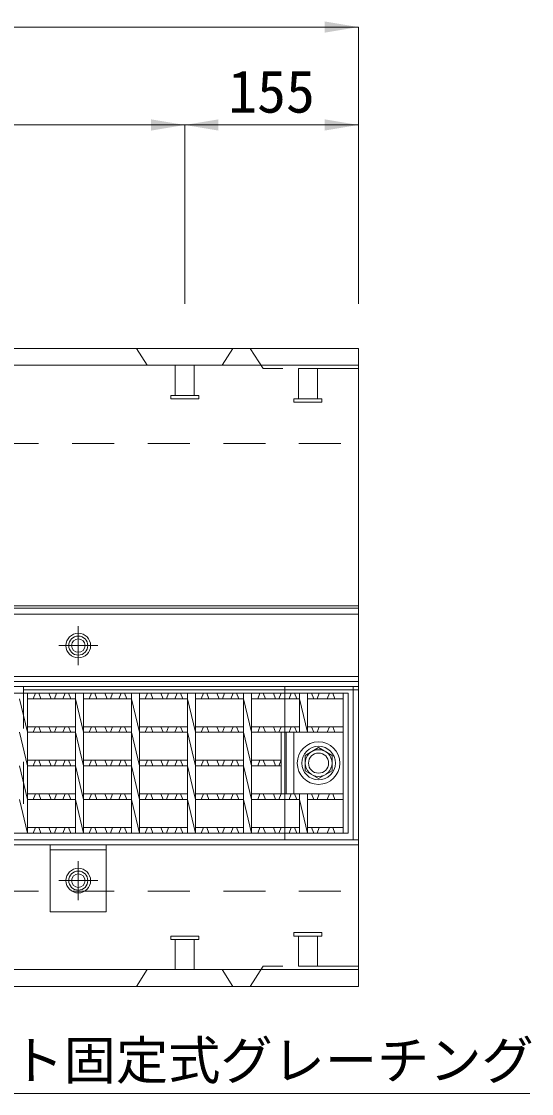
# Model space of a CAD drawing. Units: millimetres, scale not verified. Extents: x 58559 to 106559, y -58351 to -47326.
# Drawn here: x 97763 to 98219, y -51971 to -51013 of the extents above; entities that cross this region are included whole.
import ezdxf
from ezdxf.enums import TextEntityAlignment as Align

# ---------------------------------------------------------------- set-up
doc = ezdxf.new("R2010")
doc.units = ezdxf.units.MM
doc.header["$LTSCALE"] = 50
doc.linetypes.add('CHAIN', pattern=[18.5, 12, -1.5, 3.5, -1.5])
doc.linetypes.add('USER2', pattern=[1.35, 0.75, -0.6])
for name, color, linetype, lineweight in [('インサート', 92, 'USER2', 9), ('エンボス', 4, 'Continuous', 5), ('グレーチング', 7, 'Continuous', 9), ('受枠', 3, 'Continuous', 9), ('寸法線', 7, 'Continuous', 13), ('引出線', 4, 'Continuous', 13), ('本体', 2, 'Continuous', 13)]:
    doc.layers.add(name, color=color, linetype=linetype, lineweight=lineweight)
doc.styles.add('ＭＳ ゴシック', font='')
doc.styles.get('ＭＳ ゴシック').set_extended_font_data('MS Gothic')

# ---------------------------------------------------------------- blocks, each defined once
blk = doc.blocks.new('filled_arrow')
at = {"color": 0, "linetype": 'Continuous', "lineweight": -2}
blk.add_solid([(7.5, 1.25), (0, 0), (7.5, -1.25)], dxfattribs=at)

msp = doc.modelspace()

# ---------------------------------------------------------------- linework, layer by layer
at = {"layer": 'インサート'}
for p, q in [((97900.6, -51319.9), (97900.6, -51346.9)), ((97917.6, -51319.9), (97900.6, -51319.9)), ((97917.6, -51319.9), (97917.6, -51346.9)), ((98010.6, -51322.9), (98010.6, -51349.9)), ((98027.6, -51322.9), (98010.6, -51322.9)), ((98027.6, -51322.9), (98027.6, -51349.9)), ((97921.6, -51346.9), (97896.6, -51346.9)), ((97896.6, -51346.9), (97896.6, -51349.9)), ((97896.6, -51349.9), (97921.6, -51349.9)), ((97921.6, -51349.9), (97921.6, -51346.9)), ((98031.6, -51349.9), (98006.6, -51349.9)), ((98006.6, -51349.9), (98006.6, -51352.9)), ((98006.6, -51352.9), (98031.6, -51352.9)), ((98031.6, -51352.9), (98031.6, -51349.9)), ((97896.6, -51832.9), (97896.6, -51829.9)), ((97896.6, -51829.9), (97921.6, -51829.9)), ((97921.6, -51832.9), (97896.6, -51832.9)), ((97900.6, -51859.9), (97900.6, -51832.9)), ((97917.6, -51859.9), (97917.6, -51832.9)), ((97921.6, -51829.9), (97921.6, -51832.9)), ((98006.6, -51829.9), (98006.6, -51826.9)), ((98006.6, -51826.9), (98031.6, -51826.9)), ((98031.6, -51829.9), (98006.6, -51829.9)), ((98010.6, -51856.9), (98010.6, -51829.9)), ((98027.6, -51856.9), (98027.6, -51829.9)), ((98031.6, -51826.9), (98031.6, -51829.9)), ((97917.6, -51859.9), (97900.6, -51859.9)), ((98027.6, -51856.9), (98010.6, -51856.9))]:
    msp.add_line(p, q, dxfattribs=at)
at = {"layer": 'インサート', "linetype": 'CHAIN'}
for p, q in [((97814.1, -51587.9), (97814.1, -51552.9)), ((97831.6, -51570.4), (97796.6, -51570.4)), ((97814.1, -51797.9), (97814.1, -51762.9)), ((97831.6, -51780.4), (97796.6, -51780.4))]:
    msp.add_line(p, q, dxfattribs=at)
at = {"layer": 'インサート', "linetype": 'Continuous', "lineweight": 13}
msp.add_lwpolyline([(98028.6, -51661.55), (98016.61, -51668.47), (98016.61, -51682.32), (98028.6, -51689.25), (98040.59, -51682.32), (98040.59, -51668.47)], close=True, dxfattribs=at)
at = {"layer": 'インサート', "linetype": 'Continuous', "lineweight": 5}
for centre, radius in [((97814.1, -51570.4), 8.5), ((97814.1, -51570.4), 6), ((98028.6, -51675.4), 11.99), ((97814.1, -51780.4), 8.5), ((97814.1, -51780.4), 6)]:
    msp.add_circle(centre, radius, dxfattribs=at)
at = {"layer": 'インサート', "linetype": 'Continuous'}
for radius in [19, 9]:
    msp.add_circle((98028.6, -51675.4), radius, dxfattribs=at)
at = {"layer": 'エンボス'}
for p, q in [((97773.76, -51617.9), (97775.76, -51612.9)), ((97778.76, -51612.9), (97780.76, -51617.9)), ((97789.76, -51617.9), (97787.76, -51612.9)), ((97794.76, -51612.9), (97792.76, -51617.9)), ((97800.4, -51617.9), (97802.4, -51612.9)), ((97805.4, -51612.9), (97807.4, -51617.9)), ((97823.76, -51617.9), (97825.76, -51612.9)), ((97828.76, -51612.9), (97830.76, -51617.9)), ((97839.76, -51617.9), (97837.76, -51612.9)), ((97844.76, -51612.9), (97842.76, -51617.9)), ((97850.4, -51617.9), (97852.4, -51612.9)), ((97855.4, -51612.9), (97857.4, -51617.9)), ((97873.76, -51617.9), (97875.76, -51612.9)), ((97878.76, -51612.9), (97880.76, -51617.9)), ((97889.76, -51617.9), (97887.76, -51612.9)), ((97894.76, -51612.9), (97892.76, -51617.9)), ((97900.4, -51617.9), (97902.4, -51612.9)), ((97905.4, -51612.9), (97907.4, -51617.9)), ((97923.76, -51617.9), (97925.76, -51612.9)), ((97928.76, -51612.9), (97930.76, -51617.9)), ((97939.76, -51617.9), (97937.76, -51612.9)), ((97944.76, -51612.9), (97942.76, -51617.9)), ((97950.4, -51617.9), (97952.4, -51612.9)), ((97955.4, -51612.9), (97957.4, -51617.9)), ((97974.23, -51617.9), (97976.23, -51612.9)), ((97979.23, -51612.9), (97981.23, -51617.9)), ((97990.23, -51617.9), (97988.23, -51612.9)), ((97995.23, -51612.9), (97993.23, -51617.9)), ((98002.23, -51617.9), (98004.23, -51612.9)), ((98007.23, -51612.9), (98009.23, -51617.9)), ((98024.23, -51617.9), (98022.23, -51612.9)), ((98029.23, -51612.9), (98027.23, -51617.9)), ((98036.23, -51617.9), (98038.23, -51612.9)), ((98041.23, -51612.9), (98043.23, -51617.9)), ((97773.76, -51647.9), (97775.76, -51642.9)), ((97778.76, -51642.9), (97780.76, -51647.9)), ((97789.76, -51647.9), (97787.76, -51642.9)), ((97794.76, -51642.9), (97792.76, -51647.9)), ((97800.4, -51647.9), (97802.4, -51642.9)), ((97805.4, -51642.9), (97807.4, -51647.9)), ((97823.76, -51647.9), (97825.76, -51642.9)), ((97828.76, -51642.9), (97830.76, -51647.9)), ((97839.76, -51647.9), (97837.76, -51642.9)), ((97844.76, -51642.9), (97842.76, -51647.9)), ((97850.4, -51647.9), (97852.4, -51642.9)), ((97855.4, -51642.9), (97857.4, -51647.9)), ((97873.76, -51647.9), (97875.76, -51642.9)), ((97878.76, -51642.9), (97880.76, -51647.9)), ((97889.76, -51647.9), (97887.76, -51642.9)), ((97894.76, -51642.9), (97892.76, -51647.9)), ((97900.4, -51647.9), (97902.4, -51642.9)), ((97905.4, -51642.9), (97907.4, -51647.9)), ((97923.76, -51647.9), (97925.76, -51642.9)), ((97928.76, -51642.9), (97930.76, -51647.9)), ((97939.76, -51647.9), (97937.76, -51642.9)), ((97944.76, -51642.9), (97942.76, -51647.9)), ((97950.4, -51647.9), (97952.4, -51642.9)), ((97955.4, -51642.9), (97957.4, -51647.9)), ((97974.23, -51647.9), (97976.23, -51642.9)), ((97979.23, -51642.9), (97981.23, -51647.9)), ((97990.23, -51647.9), (97988.23, -51642.9)), ((97995.23, -51642.9), (97993.23, -51647.9)), ((98002.23, -51647.9), (98004.23, -51642.9)), ((98007.23, -51642.9), (98009.23, -51647.9)), ((98024.23, -51647.9), (98022.23, -51642.9)), ((98029.23, -51642.9), (98027.23, -51647.9)), ((98036.23, -51647.9), (98038.23, -51642.9)), ((98041.23, -51642.9), (98043.23, -51647.9)), ((97773.76, -51677.9), (97775.76, -51672.9)), ((97778.76, -51672.9), (97780.76, -51677.9)), ((97789.76, -51677.9), (97787.76, -51672.9)), ((97794.76, -51672.9), (97792.76, -51677.9)), ((97800.4, -51677.9), (97802.4, -51672.9)), ((97805.4, -51672.9), (97807.4, -51677.9)), ((97823.76, -51677.9), (97825.76, -51672.9)), ((97828.76, -51672.9), (97830.76, -51677.9)), ((97839.76, -51677.9), (97837.76, -51672.9)), ((97844.76, -51672.9), (97842.76, -51677.9)), ((97850.4, -51677.9), (97852.4, -51672.9)), ((97855.4, -51672.9), (97857.4, -51677.9)), ((97873.76, -51677.9), (97875.76, -51672.9)), ((97878.76, -51672.9), (97880.76, -51677.9)), ((97889.76, -51677.9), (97887.76, -51672.9)), ((97894.76, -51672.9), (97892.76, -51677.9)), ((97900.4, -51677.9), (97902.4, -51672.9)), ((97905.4, -51672.9), (97907.4, -51677.9)), ((97923.76, -51677.9), (97925.76, -51672.9)), ((97928.76, -51672.9), (97930.76, -51677.9)), ((97939.76, -51677.9), (97937.76, -51672.9)), ((97944.76, -51672.9), (97942.76, -51677.9)), ((97950.4, -51677.9), (97952.4, -51672.9)), ((97955.4, -51672.9), (97957.4, -51677.9)), ((97974.23, -51677.9), (97976.23, -51672.9)), ((97979.23, -51672.9), (97981.23, -51677.9)), ((97990.23, -51677.9), (97988.23, -51672.9)), ((97995.23, -51672.9), (97993.23, -51677.9)), ((97773.76, -51707.9), (97775.76, -51702.9)), ((97778.76, -51702.9), (97780.76, -51707.9)), ((97789.76, -51707.9), (97787.76, -51702.9)), ((97794.76, -51702.9), (97792.76, -51707.9)), ((97800.4, -51707.9), (97802.4, -51702.9)), ((97805.4, -51702.9), (97807.4, -51707.9)), ((97823.76, -51707.9), (97825.76, -51702.9)), ((97828.76, -51702.9), (97830.76, -51707.9)), ((97839.76, -51707.9), (97837.76, -51702.9)), ((97844.76, -51702.9), (97842.76, -51707.9)), ((97850.4, -51707.9), (97852.4, -51702.9)), ((97855.4, -51702.9), (97857.4, -51707.9)), ((97873.76, -51707.9), (97875.76, -51702.9)), ((97878.76, -51702.9), (97880.76, -51707.9)), ((97889.76, -51707.9), (97887.76, -51702.9)), ((97894.76, -51702.9), (97892.76, -51707.9)), ((97900.4, -51707.9), (97902.4, -51702.9)), ((97905.4, -51702.9), (97907.4, -51707.9)), ((97923.76, -51707.9), (97925.76, -51702.9)), ((97928.76, -51702.9), (97930.76, -51707.9)), ((97939.76, -51707.9), (97937.76, -51702.9)), ((97944.76, -51702.9), (97942.76, -51707.9)), ((97950.4, -51707.9), (97952.4, -51702.9)), ((97955.4, -51702.9), (97957.4, -51707.9)), ((97974.23, -51707.9), (97976.23, -51702.9)), ((97979.23, -51702.9), (97981.23, -51707.9)), ((97990.23, -51707.9), (97988.23, -51702.9)), ((97995.23, -51702.9), (97993.23, -51707.9)), ((98002.23, -51707.9), (98004.23, -51702.9)), ((98007.23, -51702.9), (98009.23, -51707.9)), ((98024.23, -51707.9), (98022.23, -51702.9)), ((98029.23, -51702.9), (98027.23, -51707.9)), ((98036.23, -51707.9), (98038.23, -51702.9)), ((98041.23, -51702.9), (98043.23, -51707.9)), ((97773.76, -51737.9), (97775.76, -51732.9)), ((97778.76, -51732.9), (97780.76, -51737.9)), ((97789.76, -51737.9), (97787.76, -51732.9)), ((97794.76, -51732.9), (97792.76, -51737.9)), ((97800.4, -51737.9), (97802.4, -51732.9)), ((97805.4, -51732.9), (97807.4, -51737.9)), ((97823.76, -51737.9), (97825.76, -51732.9)), ((97828.76, -51732.9), (97830.76, -51737.9)), ((97839.76, -51737.9), (97837.76, -51732.9)), ((97844.76, -51732.9), (97842.76, -51737.9)), ((97850.4, -51737.9), (97852.4, -51732.9)), ((97855.4, -51732.9), (97857.4, -51737.9)), ((97873.76, -51737.9), (97875.76, -51732.9)), ((97878.76, -51732.9), (97880.76, -51737.9)), ((97889.76, -51737.9), (97887.76, -51732.9)), ((97894.76, -51732.9), (97892.76, -51737.9)), ((97900.4, -51737.9), (97902.4, -51732.9)), ((97905.4, -51732.9), (97907.4, -51737.9)), ((97923.76, -51737.9), (97925.76, -51732.9)), ((97928.76, -51732.9), (97930.76, -51737.9)), ((97939.76, -51737.9), (97937.76, -51732.9)), ((97944.76, -51732.9), (97942.76, -51737.9)), ((97950.4, -51737.9), (97952.4, -51732.9)), ((97955.4, -51732.9), (97957.4, -51737.9)), ((97974.23, -51737.9), (97976.23, -51732.9)), ((97979.23, -51732.9), (97981.23, -51737.9)), ((97990.23, -51737.9), (97988.23, -51732.9)), ((97995.23, -51732.9), (97993.23, -51737.9)), ((98002.23, -51737.9), (98004.23, -51732.9)), ((98007.23, -51732.9), (98009.23, -51737.9)), ((98024.23, -51737.9), (98022.23, -51732.9)), ((98029.23, -51732.9), (98027.23, -51737.9)), ((98036.23, -51737.9), (98038.23, -51732.9)), ((98041.23, -51732.9), (98043.23, -51737.9))]:
    msp.add_line(p, q, dxfattribs=at)
at = {"layer": 'グレーチング'}
for p, q in [((98055.1, -51612.9), (97075.1, -51612.9)), ((97768.6, -51612.9), (97768.6, -51737.9)), ((97811.6, -51612.9), (97811.6, -51737.9)), ((97818.6, -51612.9), (97818.6, -51737.9)), ((97861.6, -51612.9), (97861.6, -51737.9)), ((97868.6, -51612.9), (97868.6, -51737.9)), ((97911.6, -51612.9), (97911.6, -51737.9)), ((97918.6, -51612.9), (97918.6, -51737.9)), ((97961.6, -51612.9), (97961.6, -51737.9)), ((97968.6, -51612.9), (97968.6, -51737.9)), ((98011.6, -51612.9), (98011.6, -51647.9)), ((98018.6, -51612.9), (98018.6, -51647.9)), ((98050.6, -51612.9), (98050.6, -51737.9)), ((98055.1, -51612.9), (98055.1, -51737.9)), ((97761.6, -51617.9), (97768.6, -51647.9)), ((97811.6, -51617.9), (97768.6, -51617.9)), ((97811.6, -51617.9), (97818.6, -51647.9)), ((97861.6, -51617.9), (97818.6, -51617.9)), ((97861.6, -51617.9), (97868.6, -51647.9)), ((97911.6, -51617.9), (97868.6, -51617.9)), ((97911.6, -51617.9), (97918.6, -51647.9)), ((97961.6, -51617.9), (97918.6, -51617.9)), ((97961.6, -51617.9), (97968.6, -51647.9)), ((98011.6, -51617.9), (97968.6, -51617.9)), ((98011.6, -51617.9), (98018.6, -51647.9)), ((98050.6, -51617.9), (98018.6, -51617.9)), ((97761.6, -51647.9), (97768.6, -51677.9)), ((97811.6, -51642.9), (97768.6, -51642.9)), ((97811.6, -51647.9), (97768.6, -51647.9)), ((97811.6, -51647.9), (97818.6, -51677.9)), ((97861.6, -51642.9), (97818.6, -51642.9)), ((97861.6, -51647.9), (97818.6, -51647.9)), ((97861.6, -51647.9), (97868.6, -51677.9)), ((97911.6, -51642.9), (97868.6, -51642.9)), ((97911.6, -51647.9), (97868.6, -51647.9)), ((97911.6, -51647.9), (97918.6, -51677.9)), ((97961.6, -51642.9), (97918.6, -51642.9)), ((97961.6, -51647.9), (97918.6, -51647.9)), ((97961.6, -51647.9), (97968.6, -51677.9)), ((98011.6, -51642.9), (97968.6, -51642.9)), ((98050.6, -51647.9), (97968.6, -51647.9)), ((97995.1, -51647.9), (97995.1, -51702.9)), ((97999.6, -51647.9), (97999.6, -51702.9)), ((98006.6, -51647.9), (98006.6, -51702.9)), ((98050.6, -51642.9), (98018.6, -51642.9)), ((97761.6, -51677.9), (97768.6, -51707.9)), ((97811.6, -51672.9), (97768.6, -51672.9)), ((97811.6, -51677.9), (97768.6, -51677.9)), ((97811.6, -51677.9), (97818.6, -51707.9)), ((97861.6, -51672.9), (97818.6, -51672.9)), ((97861.6, -51677.9), (97818.6, -51677.9)), ((97861.6, -51677.9), (97868.6, -51707.9)), ((97911.6, -51672.9), (97868.6, -51672.9)), ((97911.6, -51677.9), (97868.6, -51677.9)), ((97911.6, -51677.9), (97918.6, -51707.9)), ((97961.6, -51672.9), (97918.6, -51672.9)), ((97961.6, -51677.9), (97918.6, -51677.9)), ((97961.6, -51677.9), (97968.6, -51707.9)), ((97995.1, -51672.9), (97968.6, -51672.9)), ((97995.1, -51677.9), (97968.6, -51677.9)), ((97761.6, -51707.9), (97768.6, -51737.9)), ((97811.6, -51702.9), (97768.6, -51702.9)), ((97811.6, -51707.9), (97768.6, -51707.9)), ((97811.6, -51707.9), (97818.6, -51737.9)), ((97861.6, -51702.9), (97818.6, -51702.9)), ((97861.6, -51707.9), (97818.6, -51707.9)), ((97861.6, -51707.9), (97868.6, -51737.9)), ((97911.6, -51702.9), (97868.6, -51702.9)), ((97911.6, -51707.9), (97868.6, -51707.9)), ((97911.6, -51707.9), (97918.6, -51737.9)), ((97961.6, -51702.9), (97918.6, -51702.9)), ((97961.6, -51707.9), (97918.6, -51707.9)), ((97961.6, -51707.9), (97968.6, -51737.9)), ((98050.6, -51702.9), (97968.6, -51702.9)), ((98011.6, -51707.9), (97968.6, -51707.9)), ((98011.6, -51702.9), (98011.6, -51737.9)), ((98011.6, -51707.9), (98018.6, -51737.9)), ((98018.6, -51702.9), (98018.6, -51737.9)), ((98050.6, -51707.9), (98018.6, -51707.9)), ((97811.6, -51732.9), (97768.6, -51732.9)), ((97861.6, -51732.9), (97818.6, -51732.9)), ((97911.6, -51732.9), (97868.6, -51732.9)), ((97961.6, -51732.9), (97918.6, -51732.9)), ((98011.6, -51732.9), (97968.6, -51732.9)), ((98050.6, -51732.9), (98018.6, -51732.9)), ((98055.1, -51737.9), (97075.1, -51737.9))]:
    msp.add_line(p, q, dxfattribs=at)
at = {"layer": '受枠'}
for p, q in [((98064.1, -51542.4), (97066.1, -51542.4)), ((98064.1, -51542.4), (98064.1, -51748.4)), ((98064.1, -51597.9), (97066.1, -51597.9)), ((98064.1, -51602.4), (97066.1, -51602.4)), ((97066.1, -51606.9), (98064.1, -51606.9)), ((97998.6, -51606.9), (97998.6, -51743.9)), ((98059.6, -51606.9), (98059.6, -51743.9)), ((97066.1, -51743.9), (98064.1, -51743.9)), ((97066.1, -51748.4), (98064.1, -51748.4)), ((97789.1, -51808.4), (97789.1, -51748.4)), ((97789.1, -51752.9), (97839.1, -51752.9)), ((97839.1, -51808.4), (97839.1, -51748.4)), ((97789.1, -51808.4), (97839.1, -51808.4))]:
    msp.add_line(p, q, dxfattribs=at)
for centre, radius in [((97814.1, -51570.4), 11), ((98028.6, -51675.4), 15), ((97814.1, -51780.4), 11)]:
    msp.add_circle(centre, radius, dxfattribs=at)
at = {"layer": '寸法線'}
for p, q in [((97066.1, -51017.73), (98064.1, -51017.73)), ((98064.1, -51264.9), (98064.1, -51017.73)), ((97221.1, -51105.23), (97909.1, -51105.23)), ((97909.1, -51264.9), (97909.1, -51105.23)), ((97909.1, -51105.23), (98064.1, -51105.23)), ((97909.1, -51264.9), (97909.1, -51105.23)), ((98064.1, -51264.9), (98064.1, -51105.23))]:
    msp.add_line(p, q, dxfattribs=at)
at = {"layer": '引出線'}
msp.add_lwpolyline([(97440.1, -51677.9), (97641.22, -51970.66), (98217.3, -51970.66)], dxfattribs=at)
at = {"layer": '本体'}
for p, q in [((97066.1, -51304.9), (98064.1, -51304.9)), ((97875.6, -51319.9), (97866.1, -51304.9)), ((97952.1, -51304.9), (97942.6, -51319.9)), ((98064.1, -51304.9), (98064.1, -51874.9)), ((97066.1, -51319.9), (98064.1, -51319.9)), ((97066.1, -51859.9), (98064.1, -51859.9)), ((97875.6, -51859.9), (97866.1, -51874.9)), ((97952.1, -51874.9), (97942.6, -51859.9)), ((97066.1, -51874.9), (98064.1, -51874.9))]:
    msp.add_line(p, q, dxfattribs=at)
at = {"layer": '本体', "linetype": 'USER2', "lineweight": 9}
for p, q in [((97979.1, -51322.9), (97967.6, -51304.9)), ((98064.1, -51322.9), (97979.1, -51322.9)), ((97979.1, -51856.9), (97967.6, -51874.9)), ((98064.1, -51856.9), (97979.1, -51856.9))]:
    msp.add_line(p, q, dxfattribs=at)
at = {"layer": '本体', "linetype": 'USER2', "lineweight": 15}
for p, q in [((97066.1, -51389.9), (98064.1, -51389.9)), ((97765.1, -51606.9), (97765.1, -51741.9)), ((97365.1, -51741.9), (97765.1, -51741.9)), ((97066.1, -51789.9), (98064.1, -51789.9))]:
    msp.add_line(p, q, dxfattribs=at)
at = {"layer": '本体', "lineweight": 9}
for p, q in [((97066.1, -51534.9), (98064.1, -51534.9)), ((97066.1, -51606.9), (98064.1, -51606.9)), ((97765.1, -51609.9), (98064.1, -51609.9))]:
    msp.add_line(p, q, dxfattribs=at)
at = {"layer": '本体', "lineweight": 5}
msp.add_line((97066.1, -51536.9), (98064.1, -51536.9), dxfattribs=at)

# ---------------------------------------------------------------- block references
at = {"layer": '寸法線', "xscale": 4, "yscale": 4, "rotation": 180}
for p in [(98064.1, -51017.73), (97909.1, -51105.23), (98064.1, -51105.23)]:
    msp.add_blockref('filled_arrow', p, dxfattribs=at)
at = {"layer": '寸法線', "xscale": 4, "yscale": 4}
msp.add_blockref('filled_arrow', (97909.1, -51105.23), dxfattribs=at)

# ---------------------------------------------------------------- texts
at = {"layer": '寸法線', "style": 'ＭＳ ゴシック'}
msp.add_text('155', height=37.98, dxfattribs=at).set_placement((97986.6, -51075.23), align=Align.MIDDLE_CENTER)
at = {"layer": '引出線', "style": 'ＭＳ ゴシック'}
msp.add_text('ボルト固定式グレーチング', height=34.18, dxfattribs=at).set_placement((97661.22, -51923.81), align=Align.TOP_LEFT)

doc.saveas('drawing.dxf')
